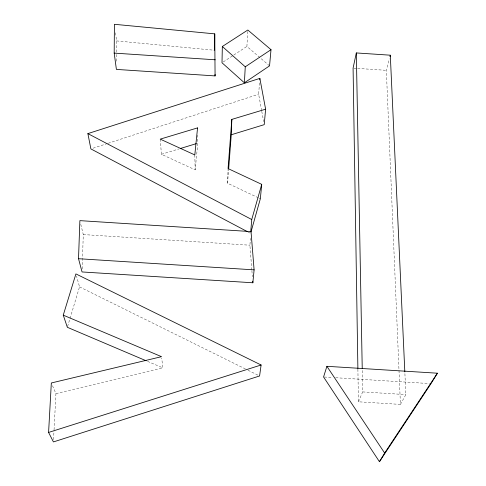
<?xml version="1.0" encoding="UTF-8"?>
<svg xmlns="http://www.w3.org/2000/svg" width="486" height="486" viewBox="0 0 486 486"><rect width="100%" height="100%" fill="white"/><g stroke="black" fill="none" stroke-linecap="round" stroke-linejoin="round"><path stroke-width="0.36" stroke-dasharray="2.43 1.82" d="M116.452 61.157L116.5 52.907M116.506 52.16L116.579 40.909L115.449 32.246M82.146 268.965L83.288 234.568L80.779 224.301M258.297 197.772L227.563 183.24L228.043 169.31M53.539 439.66L54.013 430.608M54.049 429.855L55.939 393.642L51.613 383.636M269.548 65.859L246.906 46.425L247.732 31.505M227.563 183.24L228.584 169.814M261.626 110.565L258.631 94.241L259.506 82.912M251.851 270.003L249.895 245.205L250.46 238.401M160.228 139.136L161.425 154.293L195.153 169.827L197.814 143.176L197.674 135.175M357.896 369.196L358.419 401.8L400.434 404.407L386.34 70.324L389.359 58.794M67.566 326.574L79.54 286.874L76.509 276.072M358.419 401.8L362.671 391.916L362.246 369.166M400.434 404.407L405.871 394.602L404.862 372.628M223.25 61.947L233.207 55.41M233.833 55.003L246.906 46.425M93.045 148.206L107.442 143.51M108.165 143.279L258.631 94.241M161.425 154.293L179.261 148.844M55.939 393.642L162.877 367.878L161.716 358.17M324.32 377.021L332.643 377.537M335.668 377.725L429.466 383.569M362.671 391.916L405.871 394.602M83.288 234.568L249.895 245.205M353.844 68.174L356.864 68.374M357.623 68.423L386.34 70.324M116.579 40.909L214.593 50.265M147.537 361.365L162.877 367.878M258.983 198.094L260.35 198.744M79.54 286.874L245.315 368.904M248.03 370.253L259.585 375.964M247.915 231.931L250.6 233.347M261.766 111.306L263.673 121.694M251.906 270.757L252.38 276.771M194.813 154.931L195.153 169.827"/><path stroke-width="0.73" d="M114.186 53.108L114.417 24.3L214.745 33.862L215.079 75.913L116.397 69.407L114.186 53.108L215.243 59.79M214.593 50.265L214.745 33.862M222.333 46.498L222.005 62.761L244.391 82.814L269.548 65.859L271.006 49.681L247.817 30.017L222.333 46.498L245.266 66.801L244.391 82.814M78.519 258.71L79.88 220.638L251.031 231.591L254.099 269.864L252.854 282.779L82.049 271.953L78.519 258.71L254.099 269.864M228.645 169.073L231.251 134.768L231.828 119.398L265.617 109.192L259.858 78.38L87.875 133.607L90.882 148.91L247.246 231.573M48.588 432.437L51.328 382.974L161.534 356.675L63.259 315.153L75.907 273.91L261.103 364.998L259.585 375.964L53.424 441.926L48.588 432.437L261.103 364.998M231.828 119.398L228.068 168.575L261.717 184.352L260.35 198.744L251.007 231.907M259.737 79.892L259.858 78.38M250.721 231.895L251.742 219.526L261.717 184.352M265.617 109.192L264.22 124.659L231.251 134.768M404.826 371.869L390.301 55.191L356.317 52.938L353.085 68.125L357.884 368.437M389.924 56.631L390.301 55.191M326.902 366.304L323.567 376.972L379.445 461.7L430.979 383.661L437.412 373.205L326.902 366.304L384.651 453.061L379.445 461.7M384.651 453.061L437.412 373.205M245.266 66.801L271.006 49.681M180.689 148.406L196.387 143.613M146.146 360.77L67.347 327.297L63.259 315.153M87.875 133.607L251.742 219.526M252.738 281.279L252.854 282.779M356.317 52.938L362.228 368.406M215.049 74.401L215.079 75.913M197.553 127.897L194.813 154.931L160.228 139.136L197.553 127.897"/></g></svg>
